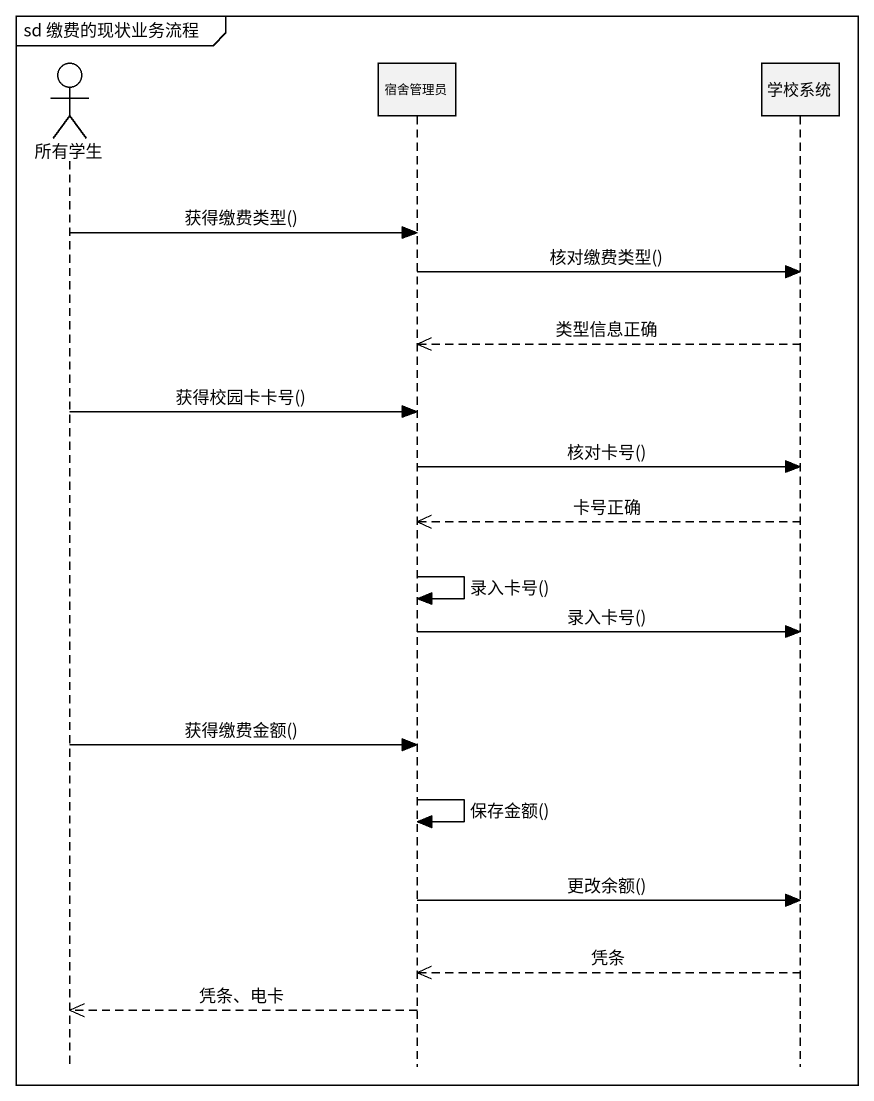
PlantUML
@startuml
mainframe sd 缴费的现状业务流程
hide footbox
actor 所有学生
participant 宿舍管理员
participant 学校系统

所有学生 -> 宿舍管理员 : 获得缴费类型()
宿舍管理员 -> 学校系统 : 核对缴费类型()
学校系统 -->> 宿舍管理员 : 类型信息正确
所有学生 -> 宿舍管理员 : 获得校园卡卡号()
宿舍管理员 -> 学校系统 : 核对卡号()
学校系统 -->> 宿舍管理员 : 卡号正确
宿舍管理员 -> 宿舍管理员 : 录入卡号()
宿舍管理员 -> 学校系统 : 录入卡号()
所有学生 -> 宿舍管理员 : 获得缴费金额()
宿舍管理员 -> 宿舍管理员 : 保存金额()
宿舍管理员 -> 学校系统 : 更改余额()
学校系统 -->> 宿舍管理员 : 凭条
宿舍管理员 -->> 所有学生 : 凭条、电卡
@enduml
